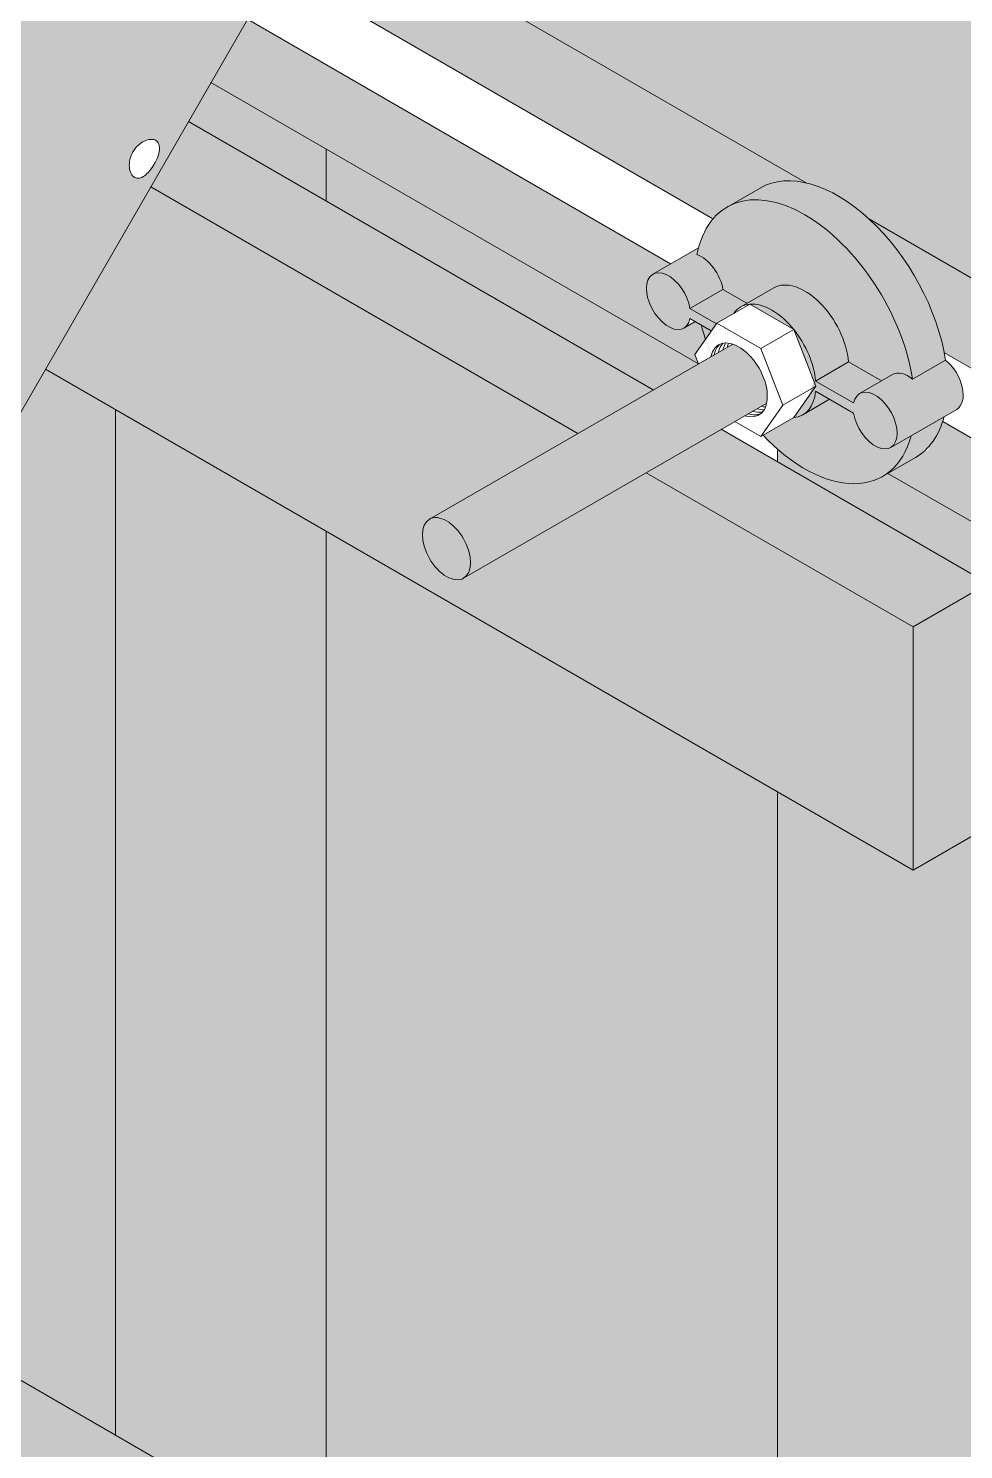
# Model space of a CAD drawing. Extents: x -23436 to 4767, y -3862 to 10024.
# Drawn here: x -14731.8 to -14694.2, y 8021.9 to 8079.2 of the extents above; entities that cross this region are included whole.
import ezdxf

# ---------------------------------------------------------------- set-up
doc = ezdxf.new("R2010")
doc.units = 0
doc.layers.get('0').update_dxf_attribs({"lineweight": 13})
doc.layers.add('3D.', color=254, linetype='Continuous')
doc.layers.add('Reaproveitamento', color=252, linetype='Continuous')
doc.layers.add('Escora de Viga', color=250, linetype='Continuous', lineweight=20)
doc.layers.add('Madeira', color=100, linetype='Continuous', lineweight=13)

msp = doc.modelspace()

# ---------------------------------------------------------------- hatches: boundary and pattern name
at = {"layer": '3D.'}
h = msp.add_hatch(color=9, dxfattribs=at)
edge = h.paths.add_edge_path()
edge.add_line((-14702.45910059546, 8115.127891939528), (-14709.58673694993, 8119.243034707428))
edge.add_line((-14709.58673694993, 8119.243034707428), (-14786.74566384756, 7985.59985306312))
edge.add_line((-14786.74566384767, 7985.59985306312), (-14779.61802749337, 7981.484710295337))
edge.add_line((-14779.61802749337, 7981.484710295337), (-14778.21416368436, 7983.916273739031))
edge.add_line((-14778.21416368436, 7983.916273739031), (-14778.60301825417, 7984.140779029638))
edge.add_spline(control_points=[(-14778.603018254, 7984.140779029638), (-14778.66689114513, 7984.097455400437), (-14778.73429011794, 7984.067032307039), (-14778.8670277988, 7984.04596281663), (-14778.93202586986, 7984.058495554318), (-14779.0400105279, 7984.120840525533), (-14779.08998112079, 7984.174684977132), (-14779.16120409897, 7984.313511209026), (-14779.18405381167, 7984.39603940533), (-14779.19347605297, 7984.481679998733)], knot_values=[0.390733154026322, 0.390733154026322, 0.390733154026322, 0.390733154026322, 0.5668263959272986, 0.5668263959272986, 0.7557601903187745, 0.7557601903187745, 0.9446939847103076, 0.9446939847103076, 1.120787226549488, 1.120787226549488, 1.120787226549488, 1.120787226549488], degree=3, periodic=0)
edge.add_spline(control_points=[(-14779.19347605297, 7984.481679998733), (-14779.19416311379, 7984.487924829637), (-14779.19477877837, 7984.494186209924), (-14779.20332015988, 7984.592766858726), (-14779.19675369126, 7984.700046614033), (-14779.1471294822, 7984.915185634223), (-14779.10386226951, 7985.022956643124), (-14778.99587046345, 7985.210003937829), (-14778.92417163846, 7985.301359947525), (-14778.76266788629, 7985.451905283322), (-14778.67304412708, 7985.511231889732), (-14778.58340009006, 7985.553125160632), (-14778.57766974358, 7985.555722669729), (-14778.57191803075, 7985.558250073025)], knot_values=[1.120787226549488, 1.120787226549488, 1.120787226549488, 1.120787226549488, 1.13362777910184, 1.13362777910184, 1.322574079869744, 1.322574079869744, 1.511520380637648, 1.511520380637648, 1.700466681405548, 1.700466681405548, 1.889412982173449, 1.889412982173449, 1.902253534726051, 1.902253534726051, 1.902253534726051, 1.902253534726051], degree=3, periodic=0)
edge.add_spline(control_points=[(-14778.57191803075, 7985.558250073025), (-14778.49303998078, 7985.592910469628), (-14778.41014360976, 7985.614386136136), (-14778.25430507715, 7985.622118343324), (-14778.18268911786, 7985.605764766138), (-14778.07470445988, 7985.543419794822), (-14778.03135175486, 7985.493396182837), (-14777.98322962878, 7985.367907234018), (-14777.97587731395, 7985.294326464633), (-14777.98146023184, 7985.217349103828)], knot_values=[1.902253534726051, 1.902253534726051, 1.902253534726051, 1.902253534726051, 2.078346776564908, 2.078346776564908, 2.267280570956365, 2.267280570956365, 2.456214365347896, 2.456214365347896, 2.632307607249654, 2.632307607249654, 2.632307607249654, 2.632307607249654], degree=3, periodic=0)
edge.add_line((-14777.98146023184, 7985.217349103828), (-14777.59260566226, 7984.992843813512))
edge.add_line((-14777.59260566226, 7984.992843813323), (-14702.45910059546, 8115.127891939528))
edge = h.paths.add_edge_path(flags=16)
edge.add_spline(control_points=[(-14735.32647445788, 8058.867717568226), (-14735.38047036076, 8058.774193920823), (-14735.44538470528, 8058.678920889421), (-14735.58259813198, 8058.514351527616), (-14735.65509012878, 8058.44513389352), (-14735.79097341666, 8058.348211992039), (-14735.86355030719, 8058.313985492934), (-14736.00095730009, 8058.292174841235), (-14736.06595537114, 8058.304707578924), (-14736.17394002918, 8058.367052550211), (-14736.22391062208, 8058.420897001723), (-14736.29763901037, 8058.564606722621), (-14736.32125447599, 8058.654369904414), (-14736.33724966117, 8058.83897888323), (-14736.33068319254, 8058.946258638638), (-14736.2810589836, 8059.161397658829), (-14736.23779177079, 8059.269168667526), (-14736.12979996474, 8059.45621596242), (-14736.05810113974, 8059.547571972233), (-14735.89659738757, 8059.698117308029), (-14735.80697362837, 8059.757443914221), (-14735.63909997007, 8059.835896167135), (-14735.54955504167, 8059.860326164928), (-14735.38823457826, 8059.86833036793), (-14735.31661861898, 8059.851976790627), (-14735.20863396117, 8059.789631819325), (-14735.16528125615, 8059.739608207428), (-14735.11546633848, 8059.609704935212), (-14735.10881891056, 8059.529738254731), (-14735.12481409586, 8059.363598924627), (-14735.14851232666, 8059.266210196716), (-14735.22242686154, 8059.065095202723), (-14735.27247855488, 8058.961241215629), (-14735.32647445788, 8058.867717568226)], knot_values=[0, 0, 0, 0, 0.1889463007679005, 0.1889463007679005, 0.3778926015358011, 0.3778926015358011, 0.5668263959272731, 0.5668263959272731, 0.7557601903187449, 0.7557601903187449, 0.9446939847102356, 0.9446939847102356, 1.133627779101725, 1.133627779101725, 1.322574079869657, 1.322574079869657, 1.51152038063759, 1.51152038063759, 1.700466681405501, 1.700466681405501, 1.88941298217341, 1.88941298217341, 2.078346776564893, 2.078346776564893, 2.267280570956375, 2.267280570956375, 2.456214365347868, 2.456214365347868, 2.645148159739358, 2.645148159739358, 2.834094460507292, 2.834094460507292, 3.023040761275221, 3.023040761275221, 3.023040761275221, 3.023040761275221], degree=3, periodic=0)
edge = h.paths.add_edge_path(flags=16)
edge.add_spline(control_points=[(-14743.89968855756, 8044.018475163221), (-14743.95368446056, 8043.924951515817), (-14744.01859880508, 8043.829678484415), (-14744.15581223166, 8043.665109122523), (-14744.22830422859, 8043.595891488732), (-14744.36418751629, 8043.498969587034), (-14744.43676440699, 8043.464743087929), (-14744.57417139977, 8043.442932436332), (-14744.63916947065, 8043.455465173933), (-14744.74715412875, 8043.517810145337), (-14744.79712472188, 8043.571654596717), (-14744.87085311006, 8043.715364317717), (-14744.89446857579, 8043.805127499423), (-14744.91046376097, 8043.989736478326), (-14744.90389729205, 8044.097016233836), (-14744.85427308329, 8044.312155254027), (-14744.81100587059, 8044.41992626271), (-14744.70301406448, 8044.606973557429), (-14744.63131523949, 8044.698329567227), (-14744.46981148726, 8044.848874902937), (-14744.38018772817, 8044.908201509419), (-14744.21231406987, 8044.986653762231), (-14744.12276914147, 8045.011083760024), (-14743.9614486783, 8045.019087963128), (-14743.88983271895, 8045.002734385724), (-14743.78184806097, 8044.940389414422), (-14743.73849535607, 8044.890365802525), (-14743.68868043828, 8044.760462530337), (-14743.6820330106, 8044.680495849827), (-14743.69802819537, 8044.514356519723), (-14743.72172642646, 8044.416967791914), (-14743.79564096128, 8044.215852797717), (-14743.84569265456, 8044.111998810624), (-14743.89968855756, 8044.018475163221)], knot_values=[0, 0, 0, 0, 0.1889463007679049, 0.1889463007679049, 0.3778926015358097, 0.3778926015358097, 0.5668263959272859, 0.5668263959272859, 0.7557601903187621, 0.7557601903187621, 0.9446939847102956, 0.9446939847102956, 1.133627779101827, 1.133627779101827, 1.322574079869715, 1.322574079869715, 1.511520380637608, 1.511520380637608, 1.700466681405514, 1.700466681405514, 1.889412982173418, 1.889412982173418, 2.078346776564885, 2.078346776564885, 2.267280570956351, 2.267280570956351, 2.456214365347872, 2.456214365347872, 2.645148159739391, 2.645148159739391, 2.834094460507323, 2.834094460507323, 3.023040761275252, 3.023040761275252, 3.023040761275252, 3.023040761275252], degree=3, periodic=0)
edge = h.paths.add_edge_path(flags=16)
edge.add_spline(control_points=[(-14726.75326035808, 8073.716959973028), (-14726.80725626108, 8073.623436325624), (-14726.87217060559, 8073.528163294222), (-14727.00938403224, 8073.363593932418), (-14727.08187602904, 8073.294376298642), (-14727.21775931698, 8073.197454396914), (-14727.29033620744, 8073.163227897838), (-14727.4277432004, 8073.141417246139), (-14727.49274127129, 8073.153949983827), (-14727.60072592927, 8073.216294955217), (-14727.65069652228, 8073.270139406524), (-14727.72442491086, 8073.413849127423), (-14727.74804037636, 8073.503612309216), (-14727.76403556149, 8073.688221288221), (-14727.75746909286, 8073.795501043629), (-14727.7078448838, 8074.010640063834), (-14727.66457767099, 8074.118411072517), (-14727.55658586488, 8074.305458367222), (-14727.48488703989, 8074.396814377034), (-14727.32338328777, 8074.547359712933), (-14727.23375952856, 8074.606686319124), (-14727.06588587044, 8074.685138572126), (-14726.97634094198, 8074.70956856973), (-14726.81502047858, 8074.717572772935), (-14726.74340451947, 8074.701219195633), (-14726.63541986149, 8074.638874224316), (-14726.59206715664, 8074.588850612419), (-14726.5422522388, 8074.458947340028), (-14726.53560481106, 8074.378980659634), (-14726.55159999618, 8074.212841329414), (-14726.57529822704, 8074.115452601722), (-14726.64921276185, 8073.914337607524), (-14726.69926445508, 8073.810483620533), (-14726.75326035808, 8073.716959973028)], knot_values=[0, 0, 0, 0, 0.1889463007679005, 0.1889463007679005, 0.3778926015358011, 0.3778926015358011, 0.5668263959272668, 0.5668263959272668, 0.7557601903187324, 0.7557601903187324, 0.9446939847102368, 0.9446939847102368, 1.133627779101741, 1.133627779101741, 1.322574079869687, 1.322574079869687, 1.511520380637633, 1.511520380637633, 1.700466681405536, 1.700466681405536, 1.889412982173443, 1.889412982173443, 2.078346776564909, 2.078346776564909, 2.267280570956379, 2.267280570956379, 2.456214365347929, 2.456214365347929, 2.645148159739477, 2.645148159739477, 2.834094460507381, 2.834094460507381, 3.023040761275283, 3.023040761275283, 3.023040761275283, 3.023040761275283], degree=3, periodic=0)
edge = h.paths.add_edge_path(flags=16)
edge.add_spline(control_points=[(-14752.47290265707, 8029.16923275823), (-14752.52689856036, 8029.075709111015), (-14752.59181290476, 8028.980436079541), (-14752.72902633146, 8028.815866717721), (-14752.80151832815, 8028.746649083829), (-14752.93740161609, 8028.649727182232), (-14753.00997850673, 8028.615500683127), (-14753.14738549957, 8028.593690031326), (-14753.21238357057, 8028.606222768927), (-14753.32036822855, 8028.668567740433), (-14753.37033882157, 8028.722412191915), (-14753.44406721009, 8028.866121912712), (-14753.46768267565, 8028.955885094636), (-14753.48367786077, 8029.140494073525), (-14753.47711139197, 8029.247773828831), (-14753.42748718309, 8029.462912849021), (-14753.38421997028, 8029.570683857835), (-14753.27622816416, 8029.757731152526), (-14753.20452933917, 8029.849087162323), (-14753.04302558706, 8029.999632498033), (-14752.95340182756, 8030.05895910453), (-14752.78552816973, 8030.137411357226), (-14752.69598324133, 8030.161841355019), (-14752.5346627781, 8030.169845558035), (-14752.46304681858, 8030.153491980922), (-14752.35506216066, 8030.091147009533), (-14752.31170945599, 8030.041123397621), (-14752.26189453791, 8029.911220125434), (-14752.25524711028, 8029.831253444821), (-14752.27124229541, 8029.665114114732), (-14752.29494052638, 8029.56772538704), (-14752.36885506108, 8029.366610392712), (-14752.41890675436, 8029.262756405633), (-14752.47290265707, 8029.16923275823)], knot_values=[0, 0, 0, 0, 0.1889463007679113, 0.1889463007679113, 0.3778926015358225, 0.3778926015358225, 0.5668263959273051, 0.5668263959273051, 0.7557601903187874, 0.7557601903187874, 0.9446939847103069, 0.9446939847103069, 1.133627779101824, 1.133627779101824, 1.322574079869728, 1.322574079869728, 1.511520380637633, 1.511520380637633, 1.700466681405534, 1.700466681405534, 1.889412982173434, 1.889412982173434, 2.078346776564905, 2.078346776564905, 2.267280570956377, 2.267280570956377, 2.456214365347884, 2.456214365347884, 2.645148159739389, 2.645148159739389, 2.834094460507305, 2.834094460507305, 3.023040761275225, 3.023040761275225, 3.023040761275225, 3.023040761275225], degree=3, periodic=0)
edge = h.paths.add_edge_path(flags=16)
edge.add_spline(control_points=[(-14718.18004625828, 8088.566202378033), (-14718.23404216133, 8088.47267873063), (-14718.29895650568, 8088.377405699126), (-14718.43616993238, 8088.212836337423), (-14718.50866192936, 8088.143618703516), (-14718.64454521718, 8088.046696801715), (-14718.71712210764, 8088.012470302712), (-14718.85452910048, 8087.99065965113), (-14718.91952717166, 8088.003192388731), (-14719.0275118297, 8088.06553736012), (-14719.07748242225, 8088.11938181153), (-14719.15121081077, 8088.263091532428), (-14719.17482627668, 8088.352854714221), (-14719.19082146174, 8088.537463693023), (-14719.18425499306, 8088.644743448518), (-14719.13463078406, 8088.859882468738), (-14719.09136357107, 8088.967653477421), (-14718.98337176537, 8089.154700772227), (-14718.91167294026, 8089.24605678204), (-14718.75016918809, 8089.396602117837), (-14718.66054542888, 8089.455928724028), (-14718.49267177058, 8089.534380976913), (-14718.40312684218, 8089.558810974735), (-14718.24180637907, 8089.566815177839), (-14718.17019041967, 8089.550461600624), (-14718.06220576169, 8089.488116629118), (-14718.01885305696, 8089.438093017236), (-14717.96903813917, 8089.308189745019), (-14717.96239071137, 8089.228223064538), (-14717.97838589649, 8089.06208373442), (-14718.00208412718, 8088.964695006523), (-14718.075998662, 8088.763580012428), (-14718.12605035539, 8088.659726025437), (-14718.18004625828, 8088.566202378033)], knot_values=[0, 0, 0, 0, 0.1889463007678995, 0.1889463007678995, 0.377892601535799, 0.377892601535799, 0.5668263959272697, 0.5668263959272697, 0.7557601903187404, 0.7557601903187404, 0.9446939847102452, 0.9446939847102452, 1.133627779101749, 1.133627779101749, 1.322574079869682, 1.322574079869682, 1.511520380637614, 1.511520380637614, 1.70046668140552, 1.70046668140552, 1.889412982173426, 1.889412982173426, 2.078346776564896, 2.078346776564896, 2.267280570956365, 2.267280570956365, 2.456214365347885, 2.456214365347885, 2.645148159739405, 2.645148159739405, 2.834094460507337, 2.834094460507337, 3.023040761275268, 3.023040761275268, 3.023040761275268, 3.023040761275268], degree=3, periodic=0)
edge = h.paths.add_edge_path(flags=16)
edge.add_spline(control_points=[(-14761.04611675699, 8014.319990353413), (-14761.10011266005, 8014.226466706024), (-14761.16502700427, 8014.131193674637), (-14761.30224043127, 8013.966624312832), (-14761.37473242795, 8013.897406678925), (-14761.51061571577, 8013.800484777226), (-14761.58319260647, 8013.766258278034), (-14761.72059959937, 8013.744447626525), (-14761.78559767043, 8013.756980364125), (-14761.89358232795, 8013.819325335529), (-14761.94355292108, 8013.873169787026), (-14762.01728130977, 8014.016879507837), (-14762.04089677539, 8014.10664268963), (-14762.05689196046, 8014.291251668636), (-14762.05032549177, 8014.398531423825), (-14762.00070128277, 8014.613670444031), (-14761.95743406996, 8014.72144145283), (-14761.84944226396, 8014.90848874752), (-14761.77774343897, 8014.999844757333), (-14761.61623968669, 8015.150390093129), (-14761.52661592736, 8015.209716699539), (-14761.35874226947, 8015.288168952424), (-14761.26919734078, 8015.312598950028), (-14761.10787687778, 8015.320603153132), (-14761.03626091826, 8015.304249575916), (-14760.9282762604, 8015.241904604629), (-14760.88492355567, 8015.191880992717), (-14760.83510863777, 8015.061977720428), (-14760.82846121008, 8014.98201103983), (-14760.84445639497, 8014.815871709829), (-14760.86815462618, 8014.718482982034), (-14760.94206916059, 8014.517367987939), (-14760.99212085399, 8014.413514000817), (-14761.04611675699, 8014.319990353413)], knot_values=[0, 0, 0, 0, 0.1889463007679113, 0.1889463007679113, 0.3778926015358225, 0.3778926015358225, 0.5668263959273051, 0.5668263959273051, 0.7557601903187875, 0.7557601903187875, 0.9446939847102784, 0.9446939847102784, 1.133627779101769, 1.133627779101769, 1.322574079869696, 1.322574079869696, 1.511520380637633, 1.511520380637633, 1.700466681405533, 1.700466681405533, 1.889412982173434, 1.889412982173434, 2.078346776564905, 2.078346776564905, 2.267280570956377, 2.267280570956377, 2.456214365347868, 2.456214365347868, 2.645148159739358, 2.645148159739358, 2.834094460507292, 2.834094460507292, 3.023040761275221, 3.023040761275221, 3.023040761275221, 3.023040761275221], degree=3, periodic=0)
edge = h.paths.add_edge_path(flags=16)
edge.add_spline(control_points=[(-14709.60683215859, 8103.415444782937), (-14709.66082806147, 8103.321921135534), (-14709.72574240599, 8103.226648104117), (-14709.86295583275, 8103.062078742225), (-14709.9354478295, 8102.99286110842), (-14710.07133111737, 8102.895939206721), (-14710.14390800796, 8102.861712707529), (-14710.28131500086, 8102.839902056019), (-14710.34631307186, 8102.852434793635), (-14710.45429772978, 8102.914779764922), (-14710.50426832274, 8102.968624216521), (-14710.57799671138, 8103.11233393723), (-14710.60161217688, 8103.202097119125), (-14710.617607362, 8103.386706098028), (-14710.61104089337, 8103.493985853524), (-14710.56141668414, 8103.709124873511), (-14710.51814947157, 8103.816895882426), (-14710.41015766545, 8104.003943177131), (-14710.33845884046, 8104.095299186914), (-14710.17695508829, 8104.245844522711), (-14710.08733132885, 8104.305171128932), (-14709.91945767107, 8104.383623381918), (-14709.82991274238, 8104.408053379537), (-14709.66859227915, 8104.416057582626), (-14709.59697631987, 8104.399704005527), (-14709.488991662, 8104.337359034123), (-14709.44563895716, 8104.287335422125), (-14709.39582403896, 8104.157432149821), (-14709.38917661169, 8104.077465469325), (-14709.40517179669, 8103.91132613941), (-14709.42887002767, 8103.813937411529), (-14709.5027845622, 8103.612822417332), (-14709.55283625565, 8103.50896843034), (-14709.60683215859, 8103.415444782937)], knot_values=[0, 0, 0, 0, 0.1889463007679059, 0.1889463007679059, 0.3778926015358117, 0.3778926015358117, 0.5668263959272889, 0.5668263959272889, 0.7557601903187661, 0.7557601903187661, 0.9446939847102572, 0.9446939847102572, 1.133627779101747, 1.133627779101747, 1.322574079869694, 1.322574079869694, 1.511520380637639, 1.511520380637639, 1.700466681405536, 1.700466681405536, 1.889412982173438, 1.889412982173438, 2.078346776564916, 2.078346776564916, 2.267280570956391, 2.267280570956391, 2.456214365347896, 2.456214365347896, 2.645148159739404, 2.645148159739404, 2.834094460507322, 2.834094460507322, 3.02304076127524, 3.02304076127524, 3.02304076127524, 3.02304076127524], degree=3, periodic=0)
edge = h.paths.add_edge_path(flags=16)
edge.add_spline(control_points=[(-14769.61933085667, 7999.470747948524), (-14769.67332675956, 7999.377224301135), (-14769.73824110419, 7999.281951269631), (-14769.87545453077, 7999.117381907929), (-14769.94794652758, 7999.048164273934), (-14770.08382981546, 7998.951242372323), (-14770.15640670627, 7998.91701587313), (-14770.29381369906, 7998.895205221519), (-14770.35881176994, 7998.90773795912), (-14770.4667964281, 7998.970082930626), (-14770.51676702088, 7999.023927382035), (-14770.59049540934, 7999.167637102933), (-14770.61411087507, 7999.257400284625), (-14770.63010605997, 7999.442009263732), (-14770.62353959157, 7999.549289019023), (-14770.57391538245, 7999.764428039214), (-14770.5306481697, 7999.872199047839), (-14770.42265636359, 8000.059246342718), (-14770.3509575386, 8000.150602352429), (-14770.18945378654, 8000.301147688328), (-14770.09983002739, 8000.360474294534), (-14769.93195636915, 8000.438926547331), (-14769.84241144075, 8000.463356545211), (-14769.68109097746, 8000.471360748315), (-14769.60947501806, 8000.455007170925), (-14769.50149036008, 8000.392662199638), (-14769.45813765535, 8000.342638587828), (-14769.40832273739, 8000.212735315525), (-14769.40167530977, 8000.132768635029), (-14769.41767049489, 7999.966629304925), (-14769.44136872575, 7999.869240577029), (-14769.51528326057, 7999.668125582933), (-14769.56533495385, 7999.564271595826), (-14769.61933085667, 7999.470747948524)], knot_values=[0, 0, 0, 0, 0.1889463007679049, 0.1889463007679049, 0.3778926015358097, 0.3778926015358097, 0.5668263959272865, 0.5668263959272865, 0.7557601903187626, 0.7557601903187626, 0.9446939847102672, 0.9446939847102672, 1.133627779101771, 1.133627779101771, 1.322574079869715, 1.322574079869715, 1.511520380637664, 1.511520380637664, 1.700466681405558, 1.700466681405558, 1.88941298217345, 1.88941298217345, 2.078346776564924, 2.078346776564924, 2.267280570956395, 2.267280570956395, 2.456214365347885, 2.456214365347885, 2.645148159739378, 2.645148159739378, 2.834094460507323, 2.834094460507323, 3.023040761275268, 3.023040761275268, 3.023040761275268, 3.023040761275268], degree=3, periodic=0)
h = msp.add_hatch(color=9, dxfattribs=at)
edge = h.paths.add_edge_path()
edge.add_ellipse((-14699.22130834057, 8067.329216161337), major_axis=(-3.132520536443655, 5.425684724873319), ratio=0.5773502691896255, start_angle=298.314410110498, end_angle=331.6855898892736, ccw=False)
edge.add_ellipse((-14699.22130834057, 8067.329216161337), major_axis=(-3.132520536443655, 5.425684724873319), ratio=0.5773502691896255, start_angle=236.2930856372671, end_angle=298.3144101104979)
edge.add_line((-14697.94935322246, 8071.494852531427), (-14690.12804160082, 8066.979216161331))
edge.add_line((-14690.12804160082, 8066.979216161331), (-14674.97259703478, 8075.729216161331))
edge.add_line((-14674.97259703478, 8075.729216161331), (-14712.64760175494, 8097.480890278328))
edge.add_line((-14712.64760175494, 8097.480890278328), (-14720.22532403814, 8084.355890278226))
edge.add_line((-14720.22532403814, 8084.355890278226), (-14700.49326345879, 8072.963579791134))
h = msp.add_hatch(color=9, dxfattribs=at)
edge = h.paths.add_edge_path()
edge.add_line((-14720.22532403814, 8084.355890278226), (-14721.78731554707, 8081.650441623935))
edge.add_line((-14721.78731554719, 8081.650441623935), (-14704.31448106044, 8071.544445133828))
edge.add_ellipse((-14700.5503242488, 8066.561908468926), major_axis=(3.132520536443652, -5.425684724873316), ratio=0.577350269189626, start_angle=180.0000000000142, end_angle=191.6896421900233, ccw=False)
edge.add_ellipse((-14700.5503242488, 8066.561908468926), major_axis=(3.132520536443652, -5.425684724873316), ratio=0.577350269189626, start_angle=56.293085637265676, end_angle=180.0000000000142, ccw=False)
edge.add_line((-14703.27028739826, 8072.225783312229), (-14702.35382887723, 8072.754900886141))
edge.add_ellipse((-14699.22130834057, 8067.329216161337), major_axis=(-3.132520536443652, 5.425684724873316), ratio=0.577350269189626, start_angle=331.6855898881253, end_angle=359.99999999999744, ccw=False)
edge.add_line((-14700.49326345879, 8072.963579791134), (-14720.22532403814, 8084.355890278226))
h = msp.add_hatch(color=9, dxfattribs=at)
edge = h.paths.add_edge_path()
edge.add_line((-14722.99920898904, 8079.551380609018), (-14724.46884851677, 8077.005890278322))
edge.add_line((-14724.46884851677, 8077.005890278322), (-14704.83654707515, 8065.671175756333))
edge.add_line((-14704.83654707515, 8065.671175756232), (-14704.83385476111, 8065.672730164415))
edge.add_line((-14704.83385476111, 8065.672730164415), (-14704.98037727574, 8066.05037000742))
edge.add_line((-14704.98037727574, 8066.05037000742), (-14704.54794331147, 8066.665572070213))
edge.add_ellipse((-14700.5503242488, 8066.561908468926), major_axis=(3.132520536443653, -5.425684724873324), ratio=0.5773502691896261, start_angle=244.8768740700761, end_angle=250.5264724854295, ccw=False)
edge.add_line((-14704.71645879665, 8067.227996602322), (-14704.96778390884, 8067.37309922364))
edge.add_line((-14704.96778390884, 8067.37309922364), (-14705.49035551278, 8067.071392367319))
edge.add_ellipse((-14706.04359000236, 8068.198831545918), major_axis=(0.6265041072887299, -1.085136944974663), ratio=0.5773502691896263, start_angle=180.0000000000004, end_angle=360.0000000000141, ccw=False)
edge.add_ellipse((-14706.04359000236, 8068.198831545918), major_axis=(0.6265041072887299, -1.085136944974663), ratio=0.5773502691896263, start_angle=56.53695903282204, end_angle=180)
edge.add_line((-14706.67009410956, 8069.283968490827), (-14705.95805805667, 8069.695062697721))
edge.add_line((-14705.95805805667, 8069.695062697721), (-14722.99920898904, 8079.551380609018))
for points in [[(-14719.83271295078, 8074.329216161308), (-14719.83271295078, 8072.229216161331), (-14706.65520042297, 8064.621175756356), (-14704.8365470752, 8065.671175756266)], [(-14719.83271295078, 8017.629216161238), (-14701.6461794713, 8007.129216161326), (-14701.6461794713, 8048.429216161328), (-14719.83271295078, 8058.929216161227)]]:
    msp.add_hatch(color=256, dxfattribs=at).paths.add_polyline_path(points)
h = msp.add_hatch(color=8, dxfattribs=at)
edge = h.paths.add_edge_path()
edge.add_ellipse((-14699.22130834057, 8067.329216161337), major_axis=(-3.132520536443653, 5.425684724873324), ratio=0.5773502691896261, start_angle=240.0280419755354, end_angle=298.3144101118478)
edge.add_ellipse((-14699.22130834057, 8067.329216161337), major_axis=(-3.132520536443653, 5.425684724873324), ratio=0.5773502691896261, start_angle=298.3144101118478, end_angle=331.6855898881549)
edge.add_ellipse((-14699.22130834057, 8067.329216161337), major_axis=(-3.132520536443653, 5.425684724873324), ratio=0.5773502691896261, start_angle=331.6855898881549, end_angle=360)
edge.add_line((-14702.35382887723, 8072.754900886141), (-14703.68284478517, 8071.987593193831))
edge.add_ellipse((-14700.5503242488, 8066.561908468926), major_axis=(3.132520536443653, -5.425684724873324), ratio=0.5773502691896261, start_angle=56.29308563726602, end_angle=180.0000000000087, ccw=False)
edge.add_line((-14696.20604458883, 8065.055471972841), (-14694.87702868065, 8065.822779665019))
edge.add_ellipse((-14699.22130834057, 8067.329216161337), major_axis=(-3.132520536443653, 5.425684724873324), ratio=0.5773502691896261, start_angle=236.2930856372691, end_angle=240.0280419755354)
h = msp.add_hatch(color=8, dxfattribs=at)
edge = h.paths.add_edge_path()
edge.add_ellipse((-14700.5503242488, 8066.561908468926), major_axis=(3.132520536443657, -5.425684724873324), ratio=0.577350269189626, start_angle=56.29308563726573, end_angle=180.0000000000078)
edge.add_ellipse((-14700.5503242488, 8066.561908468926), major_axis=(3.132520536443657, -5.425684724873324), ratio=0.577350269189626, start_angle=180.0000000000078, end_angle=190.8636130244265)
edge.add_ellipse((-14700.5503242488, 8066.561908468926), major_axis=(3.132520536443657, -5.425684724873324), ratio=0.577350269189626, start_angle=190.8636130244265, end_angle=210.1537718029654)
edge.add_ellipse((-14700.5503242488, 8066.561908468926), major_axis=(3.132520536443657, -5.425684724873324), ratio=0.577350269189626, start_angle=210.1537718029654, end_angle=213.7069143627356)
edge.add_ellipse((-14704.71457409424, 8068.966139238228), major_axis=(0.6265041072887299, -1.085136944974663), ratio=0.5773502691896263, start_angle=56.536959032818515, end_angle=146.7236510024956, ccw=False)
edge.add_line((-14703.84646453826, 8068.669551337038), (-14702.87913855673, 8068.111065421328))
edge.add_line((-14702.87913855685, 8068.111065421328), (-14701.80333246333, 8068.732182358932))
edge.add_ellipse((-14700.5503242488, 8066.561908468926), major_axis=(-1.253008214577459, 2.170273889949326), ratio=0.5773502691896263, start_angle=230.7391704772651, end_angle=359.9999999999937, ccw=False)
edge.add_line((-14698.78718540563, 8065.748575167936), (-14697.46188049689, 8064.983410022034))
edge.add_line((-14697.46188049689, 8064.983410022034), (-14697.01257851064, 8065.242814644635))
edge.add_ellipse((-14696.38607440349, 8064.157677699828), major_axis=(0.6265041072887299, -1.085136944974663), ratio=0.5773502691896263, start_angle=123.27634899746599, end_angle=179.9999999999622, ccw=False)
h = msp.add_hatch(color=9, dxfattribs=at)
edge = h.paths.add_edge_path()
edge.add_line((-14690.12804160082, 8066.979216161331), (-14697.94935322258, 8071.494852531529))
edge.add_ellipse((-14699.22130834057, 8067.329216161337), major_axis=(-3.132520536443655, 5.425684724873319), ratio=0.5773502691896255, start_angle=239.3172613658468, end_angle=298.314410112044, ccw=False)
edge.add_line((-14694.92884711416, 8066.115950759124), (-14691.62285208634, 8064.20381829022))
edge.add_line((-14691.62285208634, 8064.20381829022), (-14691.62285208634, 8061.403818290115))
edge.add_line((-14691.62285208634, 8061.403818290115), (-14694.99539633306, 8063.354441719117))
edge.add_ellipse((-14699.22130834057, 8067.329216161337), major_axis=(-3.132520536443655, 5.425684724873319), ratio=0.5773502691896255, start_angle=180, end_angle=207.5385500567132, ccw=False)
edge.add_line((-14695.58202592989, 8062.196110541017), (-14697.19979174634, 8061.262093011335))
edge.add_line((-14697.19979174634, 8061.262093011335), (-14690.12804160082, 8057.179216161328))
edge.add_line((-14690.12804160082, 8057.179216161328), (-14690.12804160082, 8066.979216161331))
h = msp.add_hatch(color=8, dxfattribs=at)
edge = h.paths.add_edge_path()
edge.add_ellipse((-14704.71457409424, 8068.966139238228), major_axis=(0.6265041072887299, -1.085136944974663), ratio=0.5773502691896263, start_angle=56.53695903281846, end_angle=146.7236510024955)
edge.add_ellipse((-14700.5503242488, 8066.561908468926), major_axis=(3.132520536443653, -5.425684724873324), ratio=0.5773502691896261, start_angle=210.1537718029658, end_angle=213.7069143627355, ccw=False)
edge.add_line((-14704.83248868959, 8070.344910474831), (-14706.67009410968, 8069.283968490827))
edge.add_ellipse((-14706.04359000236, 8068.198831545918), major_axis=(0.6265041072887299, -1.085136944974663), ratio=0.5773502691896263, start_angle=56.53695903280101, end_angle=179.9999999999984, ccw=False)
edge.add_line((-14705.17548044633, 8067.902243644729), (-14703.84646453826, 8068.669551337038))
h = msp.add_hatch(color=8, dxfattribs=at)
edge = h.paths.add_edge_path()
edge.add_ellipse((-14706.04359000236, 8068.198831545918), major_axis=(0.6265041072887299, -1.085136944974663), ratio=0.5773502691896263, start_angle=56.536959032801, end_angle=179.9999999999983)
edge.add_ellipse((-14706.04359000236, 8068.198831545918), major_axis=(0.6265041072887299, -1.085136944974663), ratio=0.5773502691896263, start_angle=179.9999999999983, end_angle=359.9999999999844)
edge.add_ellipse((-14706.04359000236, 8068.198831545918), major_axis=(0.6265041072887299, -1.085136944974663), ratio=0.5773502691896263, start_angle=359.9999999999844, end_angle=393.4630409671918)
edge.add_line((-14705.17548044633, 8067.493012875524), (-14704.31537727577, 8066.99643207832))
edge.add_line((-14704.31537727577, 8066.99643207832), (-14704.11076189125, 8067.287528100338))
edge.add_line((-14704.11076189125, 8067.287528100338), (-14705.17548044633, 8067.902243644729))
h = msp.add_hatch(color=8, dxfattribs=at)
edge = h.paths.add_edge_path()
edge.add_ellipse((-14701.87934015699, 8065.794600776617), major_axis=(1.253008214577459, -2.170273889949326), ratio=0.5773502691896263, start_angle=179.9999999999853, end_angle=194.9999999998886, ccw=False)
edge.add_line((-14703.13234837145, 8067.964874666623), (-14702.87913855685, 8068.111065421328))
edge.add_line((-14702.87913855685, 8068.111065421328), (-14703.84646453826, 8068.669551337038))
edge.add_line((-14703.84646453826, 8068.669551337038), (-14705.17548044633, 8067.902243644729))
edge.add_line((-14705.17548044633, 8067.902243644729), (-14704.11076189125, 8067.287528100222))
edge.add_line((-14704.11076189125, 8067.287528100338), (-14704.09436667048, 8067.310852756624))
edge.add_line((-14704.09436667048, 8067.310852756624), (-14703.41395554157, 8067.703688305222))
h = msp.add_hatch(color=8, dxfattribs=at)
edge = h.paths.add_edge_path()
edge.add_ellipse((-14700.5503242488, 8066.561908468926), major_axis=(-1.253008214577459, 2.170273889949326), ratio=0.5773502691896263, start_angle=230.739170477265, end_angle=359.9999999999937)
edge.add_line((-14701.80333246333, 8068.732182358932), (-14703.13234837145, 8067.964874666623))
edge.add_ellipse((-14701.87934015699, 8065.794600776617), major_axis=(1.253008214577459, -2.170273889949326), ratio=0.5773502691896263, start_angle=165.0000000000357, end_angle=179.9999999999853, ccw=False)
edge.add_ellipse((-14701.87934015699, 8065.794600776617), major_axis=(1.253008214577459, -2.170273889949326), ratio=0.5773502691896263, start_angle=104.99999999998141, end_angle=165.0000000000357, ccw=False)
edge.add_ellipse((-14701.87934015699, 8065.794600776617), major_axis=(1.253008214577459, -2.170273889949326), ratio=0.5773502691896263, start_angle=50.739170477261496, end_angle=104.99999999998141, ccw=False)
edge.add_line((-14700.11620131398, 8064.981267475627), (-14698.78718540586, 8065.748575167936))
h = msp.add_hatch(color=8, dxfattribs=at)
edge = h.paths.add_edge_path(flags=17)
edge.add_ellipse((-14701.87934015699, 8065.794600776617), major_axis=(1.253008214577459, -2.170273889949326), ratio=0.5773502691896263, start_angle=104.9999999999814, end_angle=165.0000000000352)
edge.add_line((-14702.76535076248, 8068.078160448933), (-14700.99332955149, 8067.05508352582))
h = msp.add_hatch(color=8, dxfattribs=at)
edge = h.paths.add_edge_path()
edge.add_ellipse((-14700.5503242488, 8066.561908468926), major_axis=(3.132520536443653, -5.425684724873324), ratio=0.5773502691896261, start_angle=244.8768740700737, end_angle=250.5264724854294)
edge.add_line((-14704.54794331147, 8066.665572070213), (-14704.31537727577, 8066.99643207832))
edge.add_line((-14704.31537727577, 8066.99643207832), (-14704.71645879665, 8067.227996602322))
h = msp.add_hatch(color=8, dxfattribs=at)
edge = h.paths.add_edge_path()
edge.add_ellipse((-14697.7150903115, 8063.39037000733), major_axis=(0.6265041072887299, -1.085136944974663), ratio=0.5773502691896263, start_angle=360.0000000000088, end_angle=539.9999999999844)
edge.add_ellipse((-14697.7150903115, 8063.39037000733), major_axis=(0.6265041072887299, -1.085136944974663), ratio=0.5773502691896263, start_angle=539.9999999999844, end_angle=573.4630409671951)
edge.add_line((-14698.58319986759, 8064.09618867784), (-14700.11620131398, 8064.981267475627))
edge.add_ellipse((-14701.87934015699, 8065.794600776617), major_axis=(1.253008214577459, -2.170273889949326), ratio=0.5773502691896263, start_angle=50.73917047726147, end_angle=104.9999999999814)
edge.add_line((-14700.99332955149, 8067.055083526024), (-14700.10731894606, 8064.771523853635))
edge.add_line((-14700.10731894606, 8064.771523853635), (-14700.99332955149, 8063.511041104228))
edge.add_ellipse((-14701.87934015699, 8065.794600776617), major_axis=(1.253008214577459, -2.170273889949326), ratio=0.5773502691896263, start_angle=345.0000000000186, end_angle=359.9999999999965)
edge.add_ellipse((-14701.87934015699, 8065.794600776617), major_axis=(1.253008214577459, -2.170273889949326), ratio=0.5773502691896263, start_angle=359.9999999999965, end_angle=399.2608295227279)
edge.add_line((-14700.11620131398, 8064.572036706422), (-14698.58319986759, 8063.686957908636))
edge.add_ellipse((-14697.7150903115, 8063.39037000733), major_axis=(0.6265041072887299, -1.085136944974663), ratio=0.5773502691896263, start_angle=236.5369590328147, end_angle=360.0000000000088)
h = msp.add_hatch(color=8, dxfattribs=at)
edge = h.paths.add_edge_path()
edge.add_ellipse((-14703.20835606488, 8065.027293084409), major_axis=(-0.814455339475351, 1.410678028467063), ratio=0.577350269189626, start_angle=212.6368975034518, end_angle=327.3631024963071)
edge.add_line((-14703.45496667917, 8066.468831569831), (-14715.66882781767, 8059.417155553734))
edge.add_ellipse((-14714.9829706895, 8058.229216161331), major_axis=(-0.6858571279792418, 1.187939392393313), ratio=0.5773502691896261, start_angle=180.0000000000008, end_angle=360.0000000000008, ccw=False)
edge.add_line((-14714.29711356167, 8057.041276768929), (-14702.08325242305, 8064.092952785026))
h = msp.add_hatch(color=8, dxfattribs=at)
edge = h.paths.add_edge_path()
edge.add_ellipse((-14695.05705849513, 8064.924985392036), major_axis=(-0.6265041072887299, 1.085136944974663), ratio=0.5773502691896263, start_angle=180.0000000000127, end_angle=303.2763489974697)
edge.add_line((-14694.87702868065, 8065.822779665019), (-14696.20604458883, 8065.055471972841))
edge.add_ellipse((-14696.38607440349, 8064.157677699828), major_axis=(0.6265041072887299, -1.085136944974663), ratio=0.5773502691896263, start_angle=123.276348997466, end_angle=179.9999999999621)
edge.add_line((-14697.01257851064, 8065.242814644635), (-14698.34159441876, 8064.475506952325))
edge.add_ellipse((-14697.7150903115, 8063.39037000733), major_axis=(0.6265041072887299, -1.085136944974663), ratio=0.5773502691896263, start_angle=360.00000000000887, end_angle=539.9999999999843, ccw=False)
edge.add_line((-14697.08858620423, 8062.30523306232), (-14694.43055438787, 8063.83984844704))
h = msp.add_hatch(color=8, dxfattribs=at)
edge = h.paths.add_edge_path()
edge.add_line((-14697.46188049689, 8064.983410022034), (-14698.78718540586, 8065.748575167936))
edge.add_line((-14698.78718540563, 8065.748575167936), (-14700.11620131346, 8064.981267475627))
edge.add_line((-14700.11620131398, 8064.981267475627), (-14698.58319986759, 8064.09618867784))
edge.add_ellipse((-14697.7150903115, 8063.39037000733), major_axis=(0.6265041072887299, -1.085136944974663), ratio=0.5773502691896263, start_angle=539.9999999999843, end_angle=573.4630409671953, ccw=False)
edge.add_line((-14698.34159441876, 8064.475506952325), (-14697.46188049689, 8064.983410022034))
h = msp.add_hatch(color=8, dxfattribs=at)
edge = h.paths.add_edge_path()
edge.add_line((-14699.55052584877, 8064.245443824419), (-14700.11620131346, 8064.572036706422))
edge.add_ellipse((-14701.87934015699, 8065.794600776617), major_axis=(1.253008214577459, -2.170273889949326), ratio=0.5773502691896263, start_angle=359.9999999999969, end_angle=399.2608295227278, ccw=False)
edge.add_line((-14700.62633194246, 8063.624326886626), (-14699.550525849, 8064.245443824419))
h = msp.add_hatch(color=8, dxfattribs=at)
edge = h.paths.add_edge_path()
edge.add_ellipse((-14699.22130834057, 8067.329216161337), major_axis=(-3.132520536443653, 5.425684724873324), ratio=0.5773502691896261, start_angle=180.0000000000025, end_angle=208.2575950046177)
edge.add_ellipse((-14699.22130834057, 8067.329216161337), major_axis=(-3.132520536443653, 5.425684724873324), ratio=0.5773502691896261, start_angle=208.2575950046177, end_angle=210.1537718029698)
edge.add_line((-14694.93914389996, 8063.546214155534), (-14696.26815980808, 8062.778906463225))
edge.add_ellipse((-14700.5503242488, 8066.561908468926), major_axis=(3.132520536443653, -5.425684724873324), ratio=0.5773502691896261, start_angle=360.00000000000813, end_angle=390.1537718029655, ccw=False)
edge.add_line((-14697.21562769388, 8061.271235899827), (-14697.19979174646, 8061.262093011335))
edge.add_line((-14697.19979174634, 8061.262093011335), (-14696.08878780396, 8061.903531436432))
h = msp.add_hatch(color=8, dxfattribs=at)
edge = h.paths.add_edge_path()
edge.add_ellipse((-14697.7150903115, 8063.39037000733), major_axis=(0.6265041072887299, -1.085136944974663), ratio=0.5773502691896263, start_angle=236.536959032815, end_angle=360.00000000000887, ccw=False)
edge.add_line((-14698.58319986759, 8063.686957908636), (-14699.550525849, 8064.245443824419))
edge.add_line((-14699.55052584877, 8064.245443824419), (-14700.62633194217, 8063.624326886626))
edge.add_ellipse((-14701.87934015699, 8065.794600776617), major_axis=(1.253008214577459, -2.170273889949326), ratio=0.5773502691896263, start_angle=345.00000000001864, end_angle=359.9999999999969, ccw=False)
edge.add_line((-14700.99332955149, 8063.511041104228), (-14702.22927194905, 8062.79746942832))
edge.add_ellipse((-14700.5503242488, 8066.561908468926), major_axis=(3.132520536443653, -5.425684724873324), ratio=0.5773502691896261, start_angle=292.7288384360552, end_angle=360.0000000000081)
edge.add_ellipse((-14700.5503242488, 8066.561908468926), major_axis=(3.132520536443653, -5.425684724873324), ratio=0.5773502691896261, start_angle=360.0000000000081, end_angle=390.1537718029654)
edge.add_line((-14696.26815980808, 8062.778906463225), (-14697.08858620423, 8062.30523306232))
h = msp.add_hatch(color=8, dxfattribs=at)
edge = h.paths.add_edge_path()
edge.add_ellipse((-14714.9829706895, 8058.229216161331), major_axis=(-0.6858571279792418, 1.187939392393313), ratio=0.5773502691896261, start_angle=180.0000000000007, end_angle=360.0000000000007)
edge.add_ellipse((-14714.9829706895, 8058.229216161331), major_axis=(-0.6858571279792418, 1.187939392393313), ratio=0.5773502691896261, start_angle=8.194332370608354e-13, end_angle=180.0000000000007)
h = msp.add_hatch(color=9, dxfattribs=at)
edge = h.paths.add_edge_path()
edge.add_ellipse((-14699.22130834057, 7983.329216161235), major_axis=(-3.132520536443655, 5.425684724873319), ratio=0.5773502691896255, start_angle=298.3144101104981, end_angle=331.6855898892738, ccw=False)
edge.add_ellipse((-14699.22130834057, 7983.329216161235), major_axis=(-3.132520536443655, 5.425684724873319), ratio=0.5773502691896255, start_angle=236.2930856372643, end_angle=298.3144101104982)
edge.add_line((-14697.94935322246, 7987.494852531237), (-14690.12804160082, 7982.979216161331))
edge.add_line((-14690.12804160082, 7982.979216161331), (-14674.97259703478, 7991.729216161331))
edge.add_line((-14674.97259703478, 7991.729216161331), (-14749.02066871397, 8034.480890278226))
edge.add_line((-14749.02066871397, 8034.480890278226), (-14756.59839099705, 8021.355890278328))
edge.add_line((-14756.59839099717, 8021.355890278328), (-14700.49326345879, 7988.963579791134))
at = {"layer": 'Reaproveitamento', "true_color": 0xf26722}
h = msp.add_hatch(color=30, dxfattribs=at)
h.dxf.hatch_style = 1
h.paths.add_polyline_path([(-14719.83271295078, 8074.329216161308), (-14724.46884851667, 8077.005890278266), (-14725.37817519066, 8075.430890278227), (-14719.83271295078, 8072.229216161331)])
h = msp.add_hatch(color=30, dxfattribs=at)
h.dxf.hatch_style = 1
h.paths.add_polyline_path([(-14725.37817519066, 8075.430890278227), (-14726.89371964727, 8072.805890278261), (-14709.68628933645, 8062.871175756207), (-14706.65520042297, 8064.621175756356)])
h = msp.add_hatch(color=30, dxfattribs=at)
h.dxf.hatch_style = 1
edge = h.paths.add_edge_path()
edge.add_line((-14696.19021942747, 8055.079216161337), (-14706.94286082459, 8061.287256566291))
edge.add_line((-14706.94286082459, 8061.287256566291), (-14714.38209549195, 8056.992212428606))
edge.add_ellipse((-14714.9829706895, 8058.229216161331), major_axis=(-0.6858571279792407, 1.187939392393315), ratio=0.577350269189626, start_angle=1.481907929701265e-10, end_angle=179.9999999997387, ccw=False)
edge.add_ellipse((-14714.9829706895, 8058.229216161331), major_axis=(-0.6858571279792407, 1.187939392393315), ratio=0.577350269189626, start_angle=179.9999999997386, end_angle=360.0000000001482)
edge.add_line((-14715.66882781744, 8059.417155553734), (-14709.68628933645, 8062.871175756207))
edge.add_line((-14709.68628933645, 8062.871175756207), (-14726.89371964727, 8072.805890278261))
edge.add_line((-14726.89371964727, 8072.805890278261), (-14731.13724412584, 8065.455890278232))
edge.add_line((-14731.13724412584, 8065.455890278232), (-14696.19021942747, 8045.279216161232))
edge.add_line((-14696.19021942747, 8045.279216161232), (-14696.19021942747, 8055.079216161337))
h = msp.add_hatch(color=30, dxfattribs=at)
h.dxf.hatch_style = 1
h.paths.add_polyline_path([(-14728.31976190775, 8063.829216161181), (-14731.13724412584, 8065.455890278232), (-14732.56328638633, 8062.985912629336), (-14732.56328638633, 8024.979216161217), (-14728.31976190775, 8022.529216161203)])
h = msp.add_hatch(color=30, dxfattribs=at)
h.dxf.hatch_style = 1
h.paths.add_polyline_path([(-14719.83271295078, 8058.929216161241), (-14728.31976190775, 8063.829216161181), (-14728.31976190775, 8022.529216161203), (-14719.83271295078, 8017.629216161276)])
h = msp.add_hatch(color=30, dxfattribs=at)
h.dxf.hatch_style = 1
h.paths.add_polyline_path([(-14703.91177191118, 8063.037256566351), (-14706.94286082459, 8061.287256566291), (-14696.19021942747, 8055.079216161337), (-14693.15913051426, 8056.829216161235)])
h = msp.add_hatch(color=30, dxfattribs=at)
h.dxf.hatch_style = 1
edge = h.paths.add_edge_path()
edge.add_line((-14693.15913051426, 8058.929216161376), (-14697.19979174637, 8061.262093011353))
edge.add_line((-14697.19979174637, 8061.262093011353), (-14697.41778899776, 8061.136232239613))
edge.add_ellipse((-14700.5503242488, 8066.561908468926), major_axis=(3.132520536443653, -5.42568472487332), ratio=0.5773502691896256, start_angle=300.6781566319066, end_angle=360.00026914007054, ccw=False)
edge.add_line((-14701.6461794713, 8062.238194665497), (-14701.6461794713, 8061.729216161284))
edge.add_line((-14701.6461794713, 8061.729216161284), (-14693.15913051426, 8056.829216161235))
edge.add_line((-14693.15913051426, 8056.829216161235), (-14693.15913051426, 8058.929216161376))
h = msp.add_hatch(color=30, dxfattribs=at)
h.dxf.hatch_style = 1
h.paths.add_polyline_path([(-14693.15913051426, 8056.829216161235), (-14696.19021942747, 8055.079216161337), (-14696.19021942747, 8045.279216161232), (-14693.15913051426, 8047.029216161334)])
h = msp.add_hatch(color=30, dxfattribs=at)
h.dxf.hatch_style = 1
h.paths.add_polyline_path([(-14693.15913051426, 8047.029216161334), (-14696.19021942747, 8045.279216161232), (-14701.6461794713, 8048.429216161225), (-14701.6461794713, 8007.129216161284), (-14693.15913051426, 8002.229216161324)])

# ---------------------------------------------------------------- linework, layer by layer
for centre, major_axis, ratio, start_param, end_param in [((-14699.22130834057, 8067.329216161337), (-3.132520536443652, 5.425684724873317), 0.5773502691896255, 4.124092344067235, 6.283185307179542), ((-14700.5503242488, 8066.561908468926), (3.132520536443652, -5.425684724873317), 0.5773502691896255, 0.9824996904774174, 3.729889289907283), ((-14704.71457409424, 8068.966139238228), (0.6265041072887306, -1.085136944974657), 0.5773502691896263, 0.986756084188018, 2.560810800541234), ((-14706.04359000236, 8068.198831545918), (0.6265041072887306, -1.085136944974657), 0.5773502691896263, 0.9867560841878936, 6.867225549787197), ((-14700.5503242488, 8066.561908468926), (-1.253008214577459, 2.170273889949323), 0.5773502691896263, 4.027158238148738, 6.283185307179584), ((-14701.87934015699, 8065.794600776617), (1.253008214577459, -2.170273889949323), 0.5773502691896263, 2.87979326579147, 3.403392041387014), ((-14701.87934015699, 8065.794600776617), (1.253008214577459, -2.170273889949323), 0.5773502691896263, 1.83259571459385, 2.87979326579147), ((-14700.5503242488, 8066.561908468926), (3.132520536443652, -5.425684724873317), 0.5773502691896255, 4.273907714514352, 4.372511808277725), ((-14701.87934015699, 8065.794600776617), (1.253008214577459, -2.170273889949323), 0.5773502691896263, 0.8855655845589463, 1.83259571459385), ((-14703.20835606488, 8065.027293084409), (-0.8144553394753492, 1.410678028467061), 0.577350269189626, 2.571971334518658, 6.852806626254848), ((-14703.07545447427, 8065.104023853639), (-0.8144553394753492, 1.410678028467061), 0.577350269189626, 0.081680036833431, 0.5696213190750798), ((-14702.89825235314, 8065.206331545824), (-0.8144553394753492, 1.410678028467061), 0.577350269189626, 0.1915440191781799, 0.5696213190747434), ((-14702.72105023208, 8065.308639238227), (-0.8144553394753492, 1.410678028467061), 0.577350269189626, 0.3038128047380617, 0.5696213190752621), ((-14702.54384811108, 8065.410946930426), (-0.8144553394753492, 1.410678028467061), 0.577350269189626, 0.4202034580512028, 0.5696213190750798), ((-14702.36664598995, 8065.513254622829), (-0.8144553394753492, 1.410678028467061), 0.577350269189626, 0.5430292918184023, 0.5696213190747434), ((-14695.05705849513, 8064.924985392036), (-0.6265041072887306, 1.085136944974657), 0.5773502691896263, 3.141592653589573, 5.29317083343392), ((-14696.38607440349, 8064.157677699828), (0.6265041072887306, -1.085136944974657), 0.5773502691896263, 2.151578179844128, 3.141592653589573), ((-14697.7150903115, 8063.39037000733), (0.6265041072887306, -1.085136944974657), 0.5773502691896263, 4.128348737777622, 10.00881820337662), ((-14702.36664598995, 8065.513254622829), (-0.8144553394753492, 1.410678028467061), 0.577350269189626, 2.571971334518658, 2.598563361771732), ((-14701.87934015699, 8065.794600776617), (1.253008214577459, -2.170273889949323), 0.5773502691896263, 6.021385919380279, 6.968416049415377), ((-14703.07545447427, 8065.104023853639), (-0.8144553394753492, 1.410678028467061), 0.577350269189626, 2.571971334518476, 3.059912616756023), ((-14702.89825235314, 8065.206331545824), (-0.8144553394753492, 1.410678028467061), 0.577350269189626, 2.57197133451871, 2.950048634411012), ((-14702.72105023208, 8065.308639238227), (-0.8144553394753492, 1.410678028467061), 0.577350269189626, 2.571971334518658, 2.837779848851306), ((-14702.54384811108, 8065.410946930426), (-0.8144553394753492, 1.410678028467061), 0.577350269189626, 2.571971334518523, 2.721389195538001), ((-14699.22130834057, 8067.329216161337), (-3.132520536443652, 5.425684724873317), 0.5773502691896255, 3.141592653589792, 3.667875253446718), ((-14700.5503242488, 8066.561908468926), (3.132520536443652, -5.425684724873317), 0.5773502691896255, 5.109082046247806, 6.809467907036437)]:
    msp.add_ellipse(centre, major_axis=major_axis, ratio=ratio, start_param=start_param, end_param=end_param)
msp.add_ellipse((-14714.9829706895, 8058.229216161331), major_axis=(-0.6858571279792407, 1.187939392393315), ratio=0.577350269189626)
msp.add_open_spline([(-14726.75326035808, 8073.716959973028), (-14726.80725626108, 8073.623436325624), (-14726.87217060559, 8073.528163294222), (-14727.00938403224, 8073.363593932418), (-14727.08187602904, 8073.294376298642), (-14727.21775931698, 8073.197454396914), (-14727.29033620744, 8073.163227897838), (-14727.4277432004, 8073.141417246139), (-14727.49274127129, 8073.153949983827), (-14727.60072592927, 8073.216294955217), (-14727.65069652228, 8073.270139406524), (-14727.72442491086, 8073.413849127423), (-14727.74804037636, 8073.503612309216), (-14727.76403556149, 8073.688221288221), (-14727.75746909286, 8073.795501043629), (-14727.7078448838, 8074.010640063834), (-14727.66457767099, 8074.118411072517), (-14727.55658586488, 8074.305458367222), (-14727.48488703989, 8074.396814377034), (-14727.32338328777, 8074.547359712933), (-14727.23375952856, 8074.606686319124), (-14727.06588587044, 8074.685138572126), (-14726.97634094198, 8074.70956856973), (-14726.81502047858, 8074.717572772935), (-14726.74340451947, 8074.701219195633), (-14726.63541986149, 8074.638874224316), (-14726.59206715664, 8074.588850612419), (-14726.5422522388, 8074.458947340028), (-14726.53560481106, 8074.378980659634), (-14726.55159999618, 8074.212841329414), (-14726.57529822704, 8074.115452601722), (-14726.64921276185, 8073.914337607524), (-14726.69926445508, 8073.810483620533), (-14726.75326035808, 8073.716959973028)], degree=3, knots=[0, 0, 0, 0, 0.1889463007679005, 0.1889463007679005, 0.3778926015358011, 0.3778926015358011, 0.5668263959272668, 0.5668263959272668, 0.7557601903187324, 0.7557601903187324, 0.9446939847102368, 0.9446939847102368, 1.133627779101741, 1.133627779101741, 1.322574079869687, 1.322574079869687, 1.511520380637633, 1.511520380637633, 1.700466681405536, 1.700466681405536, 1.889412982173443, 1.889412982173443, 2.078346776564909, 2.078346776564909, 2.267280570956379, 2.267280570956379, 2.456214365347929, 2.456214365347929, 2.645148159739477, 2.645148159739477, 2.834094460507381, 2.834094460507381, 3.023040761275283, 3.023040761275283, 3.023040761275283, 3.023040761275283])
at = {"layer": 'Escora de Viga', "extrusion": (-1e-16, 0.8164965809277257, 0.5773502691896263)}
for p, q in [((-14702.45910059546, 8115.127891939528), (-14777.59260566226, 7984.992843813323)), ((-14720.22532403814, 8084.355890278226), (-14700.49326345879, 8072.963579791134)), ((-14697.94935322263, 8071.494852531529), (-14690.12804160082, 8066.979216161331))]:
    msp.add_line(p, q, dxfattribs=at)
at = {"layer": 'Escora de Viga', "extrusion": (-1e-16, 0.8164965809277257, 0.5773502691896264)}
for p, q in [((-14721.78731554719, 8081.650441623935), (-14704.25255543135, 8071.508628381331)), ((-14705.95805805667, 8069.695062697721), (-14722.99920898904, 8079.551380609018)), ((-14704.83654707515, 8065.671175756232), (-14724.46884851677, 8077.005890278322)), ((-14703.68284478517, 8071.987593193831), (-14702.35382887723, 8072.754900886141)), ((-14706.67009410956, 8069.283968490827), (-14704.83248868959, 8070.344910474831)), ((-14705.17548044633, 8067.902243644729), (-14703.84646453826, 8068.669551337038)), ((-14703.84646453826, 8068.669551337038), (-14702.87913855685, 8068.111065421328)), ((-14703.13234837145, 8067.964874666623), (-14701.80333246333, 8068.732182358932)), ((-14704.09436667048, 8067.310852756624), (-14702.76535076248, 8068.078160448933)), ((-14702.76535076248, 8068.078160448933), (-14700.99332955149, 8067.05508352582)), ((-14705.17548044633, 8067.902243644729), (-14704.11076189125, 8067.287528100338)), ((-14705.41708589486, 8067.113694600821), (-14704.96778390884, 8067.37309922364)), ((-14705.17548044633, 8067.493012875524), (-14704.31537727577, 8066.99643207832)), ((-14704.98037727574, 8066.05037000742), (-14704.09436667048, 8067.310852756624)), ((-14704.09436667048, 8067.310852756624), (-14702.32234545956, 8066.287775833642)), ((-14702.32234545956, 8066.287775833642), (-14700.99332955149, 8067.05508352582)), ((-14700.99332955149, 8067.05508352582), (-14700.10731894606, 8064.771523853635)), ((-14703.45496667917, 8066.468831569831), (-14715.66882781744, 8059.417155553734)), ((-14704.83385476111, 8065.672730164415), (-14704.98037727574, 8066.05037000742)), ((-14702.32234545956, 8066.287775833642), (-14701.43633485418, 8064.004216161238)), ((-14694.87702868065, 8065.822779665019), (-14696.20604458883, 8065.055471972841)), ((-14694.92884711416, 8066.115950759124), (-14691.62285208634, 8064.20381829022)), ((-14700.11620131398, 8064.981267475627), (-14698.78718540563, 8065.748575167936)), ((-14698.78718540563, 8065.748575167936), (-14697.46188049689, 8064.983410022034)), ((-14698.34159441876, 8064.475506952325), (-14697.01257851064, 8065.242814644635)), ((-14701.43633485418, 8064.004216161238), (-14700.10731894606, 8064.771523853635)), ((-14700.10731894606, 8064.771523853635), (-14700.99332955149, 8063.511041104228)), ((-14700.11620131398, 8064.981267475627), (-14698.58319986759, 8064.09618867784)), ((-14702.08325242305, 8064.092952785026), (-14714.29711356167, 8057.041276768929)), ((-14700.62633194246, 8063.624326886626), (-14699.55052584877, 8064.245443824419)), ((-14700.11620131398, 8064.572036706422), (-14698.58319986759, 8063.686957908636)), ((-14701.43633485418, 8064.004216161238), (-14702.32234545956, 8062.743733412035)), ((-14702.32234545956, 8062.743733412035), (-14700.99332955149, 8063.511041104228)), ((-14697.08858620423, 8062.30523306232), (-14694.43055438787, 8063.83984844704)), ((-14702.32234545956, 8062.743733412035), (-14703.37125719358, 8063.349322883923)), ((-14691.62285208634, 8061.403818290115), (-14694.99539633306, 8063.354441719117)), ((-14697.41780371238, 8061.136223744123), (-14696.08878780396, 8061.903531436432)), ((-14690.12804160082, 8057.179216161328), (-14697.19979174634, 8061.262093011335)), ((-14674.97259703478, 7991.729216161331), (-14749.02066871397, 8034.480890278226))]:
    msp.add_line(p, q, dxfattribs=at)
at = {"layer": 'Madeira', "color": 250, "extrusion": (-1e-16, 0.8164965809277257, 0.5773502691896264)}
for p, q in [((-14725.37817519084, 8075.430890278325), (-14706.65520042276, 8064.621175756229)), ((-14719.83271295078, 8072.229216161331), (-14719.83271295078, 8074.329216161337)), ((-14709.68628933649, 8062.871175756229), (-14726.89371964739, 8072.805890278325)), ((-14731.13724412584, 8065.455890278232), (-14696.19021942747, 8045.279216161232)), ((-14728.31976190775, 8022.529216161334), (-14728.31976190775, 8063.829216161235)), ((-14703.91177191133, 8063.037256566431), (-14693.15913051426, 8056.829216161235)), ((-14701.6461794713, 8061.729216161331), (-14701.6461794713, 8062.238194665437)), ((-14696.19021942747, 8055.079216161337), (-14706.94286082448, 8061.287256566227)), ((-14719.83271295078, 8017.629216161238), (-14719.83271295078, 8058.929216161227)), ((-14693.15913051426, 8056.829216161235), (-14696.19021942747, 8055.079216161337)), ((-14696.19021942747, 8055.079216161337), (-14696.19021942747, 8045.279216161232)), ((-14701.6461794713, 8007.129216161326), (-14701.6461794713, 8048.429216161328)), ((-14696.19021942747, 8045.279216161232), (-14693.15913051426, 8047.029216161334))]:
    msp.add_line(p, q, dxfattribs=at)

doc.saveas('drawing.dxf')
